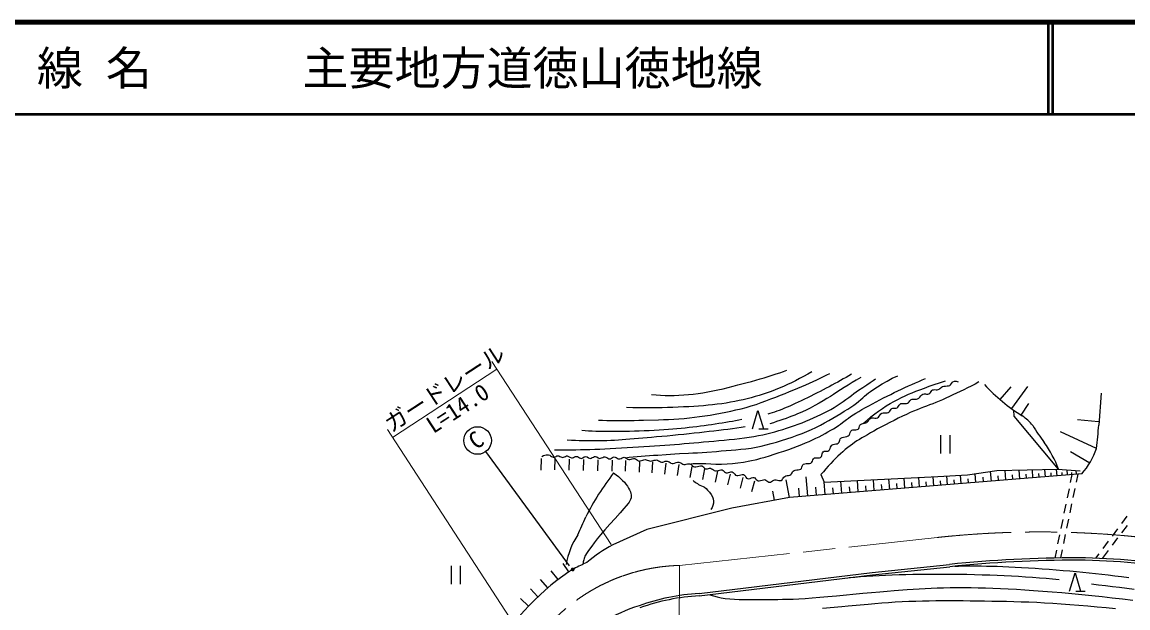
# Model space of a CAD drawing. Units: millimetres, scale not verified. Extents: x 40000 to 680000, y 20000 to 380000.
# Drawn here: x 186267 to 306426, y 316345 to 380000 of the extents above; entities that cross this region are included whole.
import ezdxf
from ezdxf.enums import TextEntityAlignment as Align

# ---------------------------------------------------------------- set-up
doc = ezdxf.new("R2010")
doc.units = ezdxf.units.MM
doc.header["$LTSCALE"] = 1000
doc.linetypes.add('CHAIN', pattern=[18.5, 12, -1.5, 3.5, -1.5])
for name, color, linetype, lineweight in [('M-BGD', 7, 'Continuous', 25), ('M-BMK', 2, 'CHAIN', 13), ('M-STR-HTXT', 7, 'Continuous', 13), ('M-STR-STRC', 7, 'Continuous', 25), ('M-TTL', 2, 'Continuous', 140), ('M-TTL-LINE', 7, 'Continuous', 50)]:
    doc.layers.add(name, color=color, linetype=linetype, lineweight=lineweight)
doc.layers.add('M-TTL-TXT', color=7, linetype='Continuous')
doc.styles.add('ＭＳ ゴシック', font='')
doc.styles.get('ＭＳ ゴシック').set_extended_font_data('MS Gothic')

msp = doc.modelspace()

# ---------------------------------------------------------------- hatches: boundary and pattern name
at = {"layer": 'M-BMK'}
msp.add_hatch(color=256, dxfattribs=at).paths.add_polyline_path([(246247, 320521, 1), (245947, 320521, 0.41421), (246097, 320371, 0.41421)])

# ---------------------------------------------------------------- linework, layer by layer
at = {"layer": 'M-BGD'}
for p, q in [((293693, 340374), (292511, 339003)), ((295518, 340398), (293764, 338006)), ((303508, 339689), (303265, 336215)), ((295615, 338552), (294806, 337290)), ((303237, 336565), (300957, 336763)), ((266320, 335795), (267320, 335795)), ((302998, 333664), (299101, 335485)), ((286081, 335109), (286081, 333109)), ((287081, 335109), (287081, 333109)), ((300194, 333350), (302296, 332122)), ((242686, 331307), (242720, 332587)), ((244154, 332550), (244123, 331351)), ((245711, 332510), (245679, 331310)), ((247267, 332469), (247236, 331270)), ((248824, 332429), (248793, 331229)), ((250381, 332388), (250349, 331189)), ((251852, 331194), (251882, 332349)), ((253361, 332297), (253302, 331098)), ((254783, 332208), (254692, 331011)), ((256203, 332080), (256079, 330886)), ((257618, 331914), (257461, 330724)), ((259028, 331709), (258839, 330524)), ((260432, 331466), (260211, 330286)), ((261829, 331185), (261576, 330012)), ((263218, 330867), (262934, 329701)), ((264597, 330510), (264282, 329353)), ((301437, 330913), (269640, 328345)), ((271633, 328506), (271466, 330584)), ((273064, 330823), (273420, 330005)), ((282190, 329358), (282102, 330444)), ((283783, 329487), (283699, 330525)), ((285332, 329612), (285252, 330603)), ((286839, 329734), (286762, 330680)), ((288321, 329854), (288248, 330755)), ((289905, 329982), (289830, 330916)), ((290746, 330050), (290706, 330546)), ((291588, 330118), (291503, 331167)), ((292384, 330182), (292342, 330704)), ((293180, 330246), (293096, 331286)), ((293934, 330307), (293893, 330804)), ((294687, 330368), (294611, 331317)), ((295401, 330426), (295364, 330879)), ((296114, 330483), (296045, 331346)), ((296790, 330538), (296757, 330949)), ((297466, 330592), (297402, 331374)), ((298103, 330644), (298073, 331016)), ((298740, 330695), (298683, 331400)), ((299299, 330741), (299274, 331056)), ((299859, 330786), (299814, 331342)), ((300207, 329967), (300385, 330828)), ((300352, 330826), (300333, 331067)), ((300845, 330866), (300812, 331273)), ((300825, 329997), (301008, 330879)), ((265555, 328989), (265900, 330137)), ((269640, 328345), (269284, 330258)), ((270644, 329349), (270718, 328432)), ((272576, 328582), (272506, 329446)), ((273519, 328658), (273408, 330034)), ((274435, 328732), (274381, 329399)), ((275352, 328806), (275247, 330098)), ((276243, 328878), (276192, 329510)), ((277134, 328950), (277034, 330188)), ((278000, 329020), (277951, 329626)), ((278866, 329090), (278771, 330276)), ((279709, 329158), (279662, 329738)), ((280551, 329226), (280460, 330361)), ((281370, 329292), (281326, 329847)), ((282986, 329423), (282943, 329954)), ((284557, 329550), (284516, 330057)), ((286085, 329673), (286046, 330157)), ((287580, 329794), (287543, 330255)), ((289113, 329918), (289076, 330376)), ((299862, 328302), (300065, 329281)), ((300481, 328332), (300684, 329311)), ((269640, 328345), (263373, 327179)), ((268036, 328046), (267853, 329032)), ((263373, 327179), (254139, 324857)), ((299518, 326637), (299720, 327617)), ((300137, 326667), (300339, 327646)), ((299174, 324972), (299376, 325952)), ((299792, 325002), (299995, 325982)), ((306327, 326308), (305728, 325507)), ((254139, 324857), (250446, 323193)), ((305308, 324947), (304709, 324147)), ((306331, 325313), (305732, 324512)), ((298829, 323308), (299032, 324287)), ((299448, 323338), (299651, 324317)), ((304289, 323586), (303690, 322786)), ((305313, 323952), (304713, 323151)), ((298509, 321761), (298687, 322622)), ((299124, 321770), (299306, 322652)), ((303271, 322225), (302903, 321734)), ((304294, 322591), (303630, 321704)), ((232873, 320928), (232873, 318928)), ((233873, 320928), (233873, 318928)), ((245012, 321168), (245644, 320257)), ((278639, 320190), (287056, 321065)), ((244507, 319424), (243774, 320374)), ((259822, 317894), (278639, 320190)), ((259843, 317644), (278667, 319942)), ((278667, 319942), (287082, 320816)), ((242325, 317554), (241498, 318424)), ((243392, 318517), (242611, 319428)), ((241308, 316538), (240438, 317365)), ((300785, 318155), (301785, 318155))]:
    msp.add_line(p, q, dxfattribs=at)
for points in [[(248888, 336743), (249346, 336733), (249812, 336724), (250286, 336716), (250767, 336712), (251256, 336709), (251751, 336710), (252253, 336713), (252761, 336719), (253275, 336729), (253795, 336743), (255408, 336791), (255962, 336810), (256521, 336834), (257083, 336863), (257647, 336899), (258212, 336942), (258774, 336995), (259333, 337059), (259893, 337132), (260456, 337211), (261022, 337298), (261589, 337393), (262156, 337495), (262721, 337605), (263283, 337723), (263840, 337850), (264391, 337986), (264935, 338130), (265476, 338288), (266019, 338462), (266561, 338648), (267100, 338843), (267632, 339045), (268157, 339250), (268670, 339456), (269170, 339659), (269654, 339857), (270119, 340047), (270568, 340231), (271006, 340416), (271431, 340600), (271844, 340783), (272244, 340964), (272631, 341142), (273003, 341318), (273360, 341490), (273703, 341657), (274030, 341820)], [(251824, 332668), (252245, 332709), (252672, 332749), (253103, 332786), (253539, 332823), (253981, 332858), (254427, 332892), (254879, 332925), (255335, 332958), (256262, 333023), (256733, 333053), (257209, 333080), (257691, 333105), (258669, 333153), (259165, 333178), (259665, 333206), (260170, 333237), (260679, 333273), (261710, 333357), (262236, 333396), (262767, 333435), (263302, 333477), (263841, 333523), (264384, 333577), (264928, 333641), (265472, 333718), (266017, 333811), (266560, 333922), (267109, 334051), (267668, 334197), (268234, 334357), (268802, 334530), (269369, 334714), (269930, 334907), (270482, 335107), (271021, 335313), (271542, 335523), (272042, 335735), (272527, 335956), (273006, 336192), (273475, 336439), (273933, 336693), (274378, 336950), (274807, 337209), (275218, 337463), (275610, 337711), (275980, 337949), (276325, 338173), (276639, 338384), (276918, 338588), (277169, 338786), (277398, 338978), (277613, 339164), (277821, 339347), (278027, 339525), (278239, 339700), (278463, 339872), (278706, 340043), (279216, 340376), (279732, 340694), (280265, 340999), (280827, 341292), (281427, 341573)], [(272087, 341990), (271639, 341735), (271194, 341491), (270750, 341256), (270308, 341031), (269867, 340815), (269427, 340609), (268987, 340412), (268547, 340225), (268107, 340046), (267665, 339877), (267226, 339717), (266792, 339569), (266361, 339430), (265930, 339302), (265497, 339181), (265062, 339069), (264621, 338965), (264172, 338866), (263714, 338774), (263244, 338686), (262767, 338606), (262285, 338534), (261798, 338470), (261305, 338412), (260805, 338362), (260295, 338316), (259775, 338276), (259244, 338240), (258701, 338207), (258143, 338176), (257573, 338150), (256993, 338128), (256402, 338110), (255801, 338097), (255188, 338088), (254564, 338084), (253928, 338083), (253280, 338086), (252621, 338093), (251949, 338104)], [(254670, 339537), (255150, 339490), (255638, 339458), (256132, 339440), (256632, 339434), (257138, 339441), (257647, 339460), (258161, 339489), (258676, 339530), (259194, 339581), (259713, 339641), (260240, 339716), (260779, 339808), (261326, 339915), (261877, 340033), (262429, 340161), (262977, 340295), (263518, 340432), (264047, 340570), (265054, 340834), (265532, 340962), (266003, 341092), (266464, 341224), (266915, 341358), (267355, 341492), (267783, 341628), (268200, 341762), (268603, 341897), (268992, 342029), (269366, 342160)], [(258890, 331980), (259002, 332005), (259185, 332019), (259437, 332027), (259750, 332030), (260122, 332032), (260567, 332022), (261091, 332000), (261666, 331979), (262269, 331974), (262875, 331999), (263464, 332045), (264053, 332102), (264670, 332185), (265344, 332308), (266103, 332485), (266530, 332600), (266995, 332734), (267489, 332883), (268003, 333044), (268527, 333215), (269052, 333391), (269569, 333571), (270069, 333751), (270542, 333928), (270979, 334098), (271387, 334265), (271778, 334435), (272153, 334606), (272514, 334778), (272861, 334950), (273195, 335124), (273519, 335297), (273833, 335470), (274138, 335642), (274435, 335813), (274713, 335982), (274963, 336148), (275194, 336312), (275411, 336476), (275837, 336807), (276060, 336975), (276300, 337148), (276563, 337326), (276856, 337509), (277181, 337701), (277530, 337901), (277898, 338107), (278281, 338317), (278675, 338529), (279077, 338741), (279480, 338952), (279882, 339158), (280278, 339359), (280664, 339551), (281045, 339738), (281427, 339923), (281810, 340105), (282193, 340283), (282575, 340459), (282956, 340630), (283334, 340797), (283709, 340959), (284079, 341116), (284444, 341268)], [(276375, 341737), (276089, 341568), (275797, 341398), (275500, 341228), (275198, 341056), (274891, 340885), (274581, 340714), (274268, 340543), (273952, 340373), (273634, 340204), (273315, 340037), (272989, 339868), (272654, 339697), (272313, 339524), (271968, 339351), (271622, 339180), (271278, 339012), (270939, 338849), (270608, 338693), (270287, 338545), (269979, 338407), (269681, 338276), (269388, 338151), (269101, 338032), (268821, 337919), (268548, 337812), (268282, 337711), (268025, 337617), (267776, 337531), (267536, 337452), (267306, 337381)], [(277396, 341397), (276917, 341109), (276462, 340830), (276026, 340559), (275605, 340295), (275193, 340037), (274807, 339788), (274448, 339551), (274095, 339317), (273724, 339082), (273315, 338839), (272868, 338584), (272399, 338322), (271905, 338058), (271380, 337796), (270821, 337543), (270528, 337419), (270227, 337297), (269919, 337175), (269603, 337054), (269278, 336935), (268946, 336817), (268605, 336700), (268256, 336585), (267899, 336472), (267533, 336361)], [(242735, 332807), (242906, 332890), (243065, 332945), (243213, 332976), (243351, 332988), (243479, 332985), (243595, 332952), (243698, 332886), (243792, 332810), (243885, 332744), (243981, 332709), (244082, 332719), (244182, 332759), (244282, 332810), (244382, 332854), (244484, 332871), (244586, 332852), (244690, 332808), (244795, 332755), (244899, 332712), (245002, 332693), (245104, 332713), (245206, 332758), (245307, 332812), (245407, 332856), (245504, 332871), (245654, 332811), (245799, 332706), (245957, 332645), (246064, 332658), (246178, 332699), (246295, 332750), (246412, 332792), (246524, 332807), (246632, 332782), (246738, 332729), (246842, 332668), (246944, 332617), (247042, 332596), (247196, 332651), (247343, 332752), (247496, 332807), (247657, 332752), (247824, 332651), (247998, 332596), (248109, 332618), (248225, 332670), (248343, 332733), (248457, 332785), (248564, 332807), (248720, 332754), (248863, 332654), (249018, 332596), (249125, 332611), (249239, 332653), (249356, 332703), (249473, 332745), (249585, 332758), (249692, 332730), (249796, 332674), (249899, 332608), (250001, 332554), (250103, 332531), (250204, 332555), (250304, 332611), (250404, 332678), (250504, 332734), (250605, 332758), (250707, 332735), (250809, 332681), (250912, 332615), (251016, 332558), (251123, 332531), (251234, 332547), (251350, 332593), (251466, 332648), (251580, 332693), (251690, 332709), (251792, 332685), (251889, 332632), (251985, 332570), (252084, 332514), (252192, 332483), (252312, 332487), (252442, 332516), (252574, 332552), (252704, 332579), (252824, 332580), (252930, 332542), (253028, 332476), (253122, 332401), (253219, 332338), (253326, 332305), (253444, 332314), (253570, 332353), (253700, 332404), (253830, 332448), (253957, 332467), (254081, 332450), (254204, 332412), (254326, 332365), (254449, 332325), (254573, 332305), (254699, 332315), (254828, 332346), (254957, 332384), (255083, 332413), (255204, 332418), (255318, 332389), (255427, 332335), (255534, 332274), (255642, 332220), (255755, 332191), (255875, 332198), (256001, 332231), (256128, 332271), (256252, 332301), (256370, 332305), (256477, 332267), (256574, 332201), (256671, 332127), (256773, 332063), (256888, 332029), (257023, 332041), (257172, 332084), (257327, 332137), (257478, 332180), (257617, 332191), (257740, 332158), (257852, 332095), (257960, 332020), (258069, 331954), (258184, 331916), (258308, 331919), (258437, 331949), (258568, 331988), (258695, 332016), (258816, 332013), (258922, 331966), (259019, 331887), (259113, 331797), (259215, 331719), (259334, 331673), (259479, 331674), (259644, 331707), (259814, 331751), (259975, 331784), (260111, 331786), (260213, 331744), (260292, 331670), (260360, 331586), (260431, 331510), (260516, 331462), (260620, 331454), (260733, 331471), (260852, 331497), (260970, 331516), (261083, 331511), (261186, 331471), (261283, 331406), (261381, 331335), (261485, 331272), (261601, 331236), (261738, 331238), (261890, 331268), (262048, 331306), (262198, 331334), (262330, 331333), (262435, 331288), (262522, 331213), (262602, 331127), (262685, 331053), (262783, 331009), (262900, 331012), (263029, 331048), (263163, 331093), (263294, 331126), (263415, 331122), (263520, 331066), (263614, 330972), (263706, 330866), (263804, 330773), (263917, 330718), (264052, 330719), (264205, 330759), (264363, 330812), (264514, 330850), (264645, 330847), (264750, 330785), (264836, 330680), (264914, 330562), (264998, 330457), (265099, 330394), (265224, 330387), (265366, 330420), (265512, 330467), (265654, 330504), (265779, 330507), (265880, 330461), (265963, 330382), (266041, 330292), (266127, 330213), (266233, 330167), (266367, 330167), (266521, 330199), (266683, 330242), (266839, 330276), (266977, 330280), (267092, 330239), (267192, 330166), (267284, 330085), (267378, 330018), (267479, 329989), (267590, 330011), (267704, 330070), (267821, 330144), (267942, 330213), (268067, 330255), (268202, 330257), (268348, 330234), (268494, 330205), (268631, 330189), (268750, 330204), (268841, 330264), (268911, 330354), (268973, 330457), (269042, 330557), (269132, 330636), (269251, 330686), (269392, 330719), (269538, 330746), (269678, 330779), (269795, 330831), (269880, 330910), (269942, 331009), (269997, 331114), (270061, 331210), (270152, 331284), (270280, 331324), (270437, 331339), (270602, 331347), (270757, 331366), (270880, 331414), (270959, 331504), (271004, 331625), (271040, 331756), (271088, 331876), (271172, 331965), (271305, 332008), (271472, 332020), (271653, 332022), (271824, 332034), (271965, 332078), (272065, 332169), (272137, 332293), (272199, 332427), (272267, 332548), (272358, 332634), (272482, 332667), (272630, 332663), (272783, 332647), (272926, 332645), (273041, 332684), (273117, 332781), (273163, 332917), (273200, 333068), (273244, 333208), (273315, 333310), (273422, 333360), (273554, 333375), (273695, 333377), (273830, 333391), (273941, 333438), (274019, 333533), (274074, 333661), (274122, 333801), (274179, 333932), (274263, 334034), (274385, 334096), (274536, 334131), (274694, 334156), (274843, 334190), (274961, 334248), (275035, 334342), (275077, 334459), (275109, 334585), (275155, 334704), (275237, 334799), (275369, 334858), (275536, 334894), (275717, 334922), (275889, 334960), (276030, 335025), (276129, 335131), (276200, 335267), (276261, 335412), (276328, 335543), (276419, 335641), (276545, 335689), (276696, 335702), (276853, 335703), (276998, 335713), (277115, 335754), (277189, 335838), (277233, 335951), (277266, 336075), (277310, 336192), (277383, 336285), (277498, 336344), (277641, 336381), (277795, 336410), (277943, 336445), (278071, 336499), (278167, 336583), (278244, 336689), (278315, 336800), (278393, 336899), (278492, 336969), (278619, 336995), (278766, 336990), (278920, 336974), (279070, 336970), (279204, 337001), (279315, 337081), (279412, 337196), (279503, 337322), (279598, 337438), (279706, 337519), (279835, 337552), (279979, 337553), (280126, 337542), (280265, 337540), (280386, 337568), (280482, 337639), (280560, 337739), (280631, 337848), (280704, 337949), (280791, 338021), (280897, 338053), (281014, 338056), (281135, 338051), (281252, 338054), (281358, 338086), (281444, 338158), (281516, 338259), (281585, 338369), (281664, 338468), (281763, 338539), (281893, 338569), (282047, 338571), (282209, 338562), (282362, 338562), (282492, 338588), (282586, 338652), (282657, 338741), (282719, 338838), (282788, 338928), (282880, 338993), (283002, 339020), (283143, 339022), (283292, 339016), (283440, 339021), (283577, 339058), (283698, 339140), (283810, 339255), (283920, 339381), (284031, 339495), (284149, 339574), (284279, 339603), (284417, 339599), (284556, 339581), (284688, 339573), (284804, 339596), (284897, 339662), (284973, 339757), (285042, 339863), (285116, 339959), (285207, 340027), (285320, 340058), (285448, 340062), (285581, 340056), (285711, 340056), (285828, 340078), (285924, 340129), (286005, 340198), (286083, 340274), (286171, 340346), (286281, 340402), (286425, 340433), (286596, 340448), (286774, 340459), (286939, 340477), (287075, 340515), (287168, 340584), (287232, 340675), (287284, 340773), (287339, 340860), (287415, 340920), (287573, 340970), (287757, 340975), (287981, 340920)], [(244118, 333511), (244551, 333509), (245001, 333509), (245466, 333513), (245944, 333519), (246435, 333528), (246938, 333539), (247452, 333553), (247976, 333569), (248508, 333588), (249049, 333608), (249605, 333632), (250184, 333659), (250779, 333690), (251386, 333723), (252000, 333758), (252616, 333794), (253229, 333832), (253834, 333871), (254426, 333910), (255000, 333949), (255558, 333987), (256103, 334026), (256640, 334066), (257169, 334106), (257694, 334148), (258217, 334191), (258739, 334235), (259263, 334281), (259792, 334328), (260327, 334378), (260872, 334428), (261427, 334477), (261988, 334525), (262552, 334574), (263114, 334626), (263672, 334682), (264222, 334743), (264760, 334810), (265282, 334885), (265786, 334969), (266270, 335061), (266740, 335159), (267196, 335264), (267641, 335374), (268077, 335491), (268505, 335613), (268928, 335741), (269347, 335875), (269765, 336014), (270182, 336159), (270601, 336311), (271019, 336469), (271435, 336635), (271848, 336807), (272255, 336983), (272655, 337165), (273046, 337349), (273428, 337537), (273798, 337727), (274154, 337918), (274499, 338116), (274837, 338326), (275165, 338543), (275484, 338764), (275794, 338987), (276092, 339206), (276379, 339420), (276654, 339624), (276917, 339816), (277166, 339991), (277628, 340310), (278043, 340599), (278411, 340854), (278730, 341068), (279000, 341236)], [(290246, 340896), (289819, 340669), (289400, 340452), (288990, 340244), (288587, 340044), (288190, 339851), (287799, 339665), (287413, 339484), (287032, 339309), (286654, 339137), (286279, 338969), (285912, 338810), (285559, 338667), (285216, 338533), (284878, 338406), (284543, 338282), (284205, 338156), (283863, 338025), (283511, 337884), (283146, 337731), (282764, 337560), (282359, 337370), (281929, 337164), (281481, 336945), (281023, 336717), (280562, 336484), (280105, 336249), (279659, 336015), (279230, 335786), (278827, 335566), (278457, 335357), (278119, 335164), (277808, 334984), (277518, 334813), (277245, 334647), (276985, 334483), (276733, 334316), (276486, 334142), (276237, 333958), (275983, 333760), (275720, 333544), (275452, 333314), (275187, 333076), (274924, 332831), (274662, 332577), (274400, 332313), (274138, 332039), (273874, 331753), (273608, 331456), (273338, 331146), (273064, 330823)], [(277661, 336385), (278081, 336754), (278501, 337101), (278921, 337429), (279339, 337737), (279757, 338027), (280174, 338296), (280591, 338542), (281007, 338771), (281420, 338987), (281830, 339193), (282222, 339384), (282597, 339556), (282976, 339720), (283380, 339884), (283827, 340057), (284316, 340239), (284832, 340423), (285381, 340611), (285966, 340805), (286591, 341007)], [(265620, 335795), (266220, 337795), (266820, 335795)], [(298894, 331405), (294086, 337181), (294031, 337834)], [(247082, 335650), (247440, 335623), (247815, 335599), (248205, 335579), (248610, 335563), (249028, 335550), (249458, 335540), (249899, 335534), (250350, 335532), (250810, 335533), (251277, 335537), (251761, 335545), (252269, 335556), (252795, 335572), (253333, 335591), (253877, 335614), (254422, 335639), (254962, 335667), (255490, 335697), (256002, 335729), (256491, 335763), (256962, 335800), (257421, 335839), (257870, 335882), (258309, 335927), (258740, 335974), (259164, 336023), (259581, 336074), (259991, 336126), (260397, 336179), (260799, 336233), (261196, 336288), (261586, 336345), (261970, 336403), (262347, 336463), (262719, 336524), (263084, 336586), (263444, 336650), (263798, 336715), (264147, 336781), (264491, 336848)], [(264848, 336006), (264399, 335941), (263935, 335876), (263459, 335811), (262970, 335746), (262471, 335682), (261963, 335619), (261446, 335557), (260922, 335495), (260393, 335434), (259860, 335375), (259311, 335315), (258741, 335256), (258155, 335196), (257560, 335137), (256961, 335079), (256366, 335023), (255780, 334969), (255210, 334917), (254662, 334869), (252306, 334666), (251884, 334633), (251470, 334602), (251058, 334575), (250646, 334551), (250229, 334532), (249803, 334516), (249373, 334505), (248945, 334497), (248519, 334493), (248093, 334492), (247668, 334495), (247242, 334501), (246813, 334511), (246383, 334525), (245949, 334543), (245512, 334565)], [(250542, 331011), (250815, 330810), (251068, 330606), (251302, 330401), (251516, 330196), (251708, 329991), (251882, 329784), (252038, 329575), (252172, 329366), (252282, 329164), (252364, 328971), (252421, 328793), (252454, 328628), (252461, 328467), (252438, 328302), (252383, 328126), (252313, 327967), (252229, 327829), (252107, 327671), (251921, 327452), (251648, 327132), (251239, 326663), (250712, 326074), (250137, 325434), (249584, 324812), (249123, 324278), (248757, 323832), (248440, 323427), (248166, 323063), (247934, 322742), (247738, 322464), (247590, 322244), (247492, 322081), (247428, 321953), (247381, 321838), (247334, 321713), (247290, 321581), (247260, 321457), (247240, 321337), (247227, 321217), (247217, 321090)], [(273420, 330005), (285782, 330623), (289013, 330793), (292171, 331267), (298778, 331413), (301256, 331243)], [(259175, 330198), (259277, 330105), (259389, 330018), (259511, 329935), (259642, 329852), (259780, 329766), (259928, 329687), (260089, 329619), (260256, 329544), (260423, 329447), (260586, 329312), (260760, 329130), (260949, 328911), (261129, 328669), (261275, 328421), (261363, 328182), (261396, 327951), (261390, 327716), (261340, 327481), (261241, 327249), (261090, 327024)], [(287616, 320871), (288029, 320888), (288470, 320901), (288938, 320909), (289430, 320913), (289947, 320912), (290486, 320906), (291047, 320896), (291628, 320881), (292227, 320862), (292844, 320838), (293489, 320810), (294170, 320776), (294880, 320738), (295612, 320695), (296361, 320647), (297119, 320596), (297881, 320541), (298640, 320482), (299389, 320420), (300123, 320355), (300836, 320290), (301533, 320223), (302220, 320155), (302904, 320084), (303592, 320008), (304290, 319927), (305005, 319838), (305743, 319741), (306512, 319634)], [(276143, 319634), (276752, 319690), (277383, 319741), (278035, 319788), (278706, 319831), (279394, 319869), (280100, 319904), (280821, 319933), (281555, 319959), (282302, 319980), (283061, 319997), (283841, 320009), (284652, 320017), (285487, 320021), (286337, 320020), (287198, 320015), (288062, 320006), (288922, 319992), (289772, 319974), (290604, 319953), (291413, 319926), (292205, 319896), (292992, 319862), (293773, 319823), (294546, 319780), (295310, 319733), (296063, 319682), (296805, 319627), (297534, 319567), (298248, 319503), (298946, 319435)], [(300085, 318155), (300685, 320155), (301285, 318155)], [(261011, 317768), (261392, 317644), (261792, 317538), (262216, 317450), (262673, 317378), (263167, 317320), (263678, 317282), (264201, 317263), (264769, 317259), (265413, 317262), (266167, 317268), (266581, 317270), (267908, 317268), (268394, 317270), (268910, 317277), (269460, 317290), (270048, 317310), (270681, 317338), (271361, 317378), (272111, 317431), (272939, 317498), (273828, 317577), (274759, 317663), (277638, 317937), (278568, 318023), (279454, 318100), (280278, 318165), (281041, 318223), (282444, 318330), (283104, 318379), (283750, 318423), (284393, 318462), (285041, 318494), (285705, 318521), (286395, 318540), (287121, 318551), (287870, 318556), (288622, 318554), (289382, 318547), (290153, 318534), (290940, 318514), (291745, 318487), (292573, 318453), (293427, 318412), (294310, 318363), (295228, 318306), (296183, 318240), (297176, 318167), (298200, 318087), (299252, 317999), (300324, 317904), (301413, 317802), (302513, 317693), (303618, 317576), (304724, 317453), (305826, 317323), (306953, 317180)], [(302479, 318944), (303230, 318864), (303989, 318778), (304756, 318686), (305529, 318589), (306310, 318485), (307098, 318377)], [(273249, 316330), (275332, 316504), (276041, 316566), (278208, 316759), (278941, 316822), (279677, 316882), (280415, 316937), (281154, 316987), (281894, 317030), (282632, 317065), (283367, 317092), (284099, 317113), (284830, 317127), (285561, 317136), (286296, 317140), (287035, 317140), (287780, 317137), (288533, 317131), (289296, 317122), (290853, 317102), (291638, 317090), (292427, 317077), (293223, 317062), (294028, 317042), (294844, 317018), (295673, 316988), (296517, 316952), (297379, 316908), (298260, 316855), (299171, 316793), (300118, 316723), (301090, 316645), (302080, 316560), (303079, 316470), (304078, 316375), (305068, 316277)]]:
    msp.add_lwpolyline(points, dxfattribs=at)
for centre, radius, start, end in [((305818, 354443), 20383, 222.75135, 237.77129), ((292547, 333465), 4440, 37.25933, 57.27658), ((329681, 357708), 39920, 212.68178, 215.8605), ((262470, 339199), 40904, 352.22297, 355.81583), ((287620, 327232), 12022, 20.30893, 36.14514), ((295079, 336339), 8359, 319.52645, 341.33856), ((273109, 313445), 28598, 142.10139, 153.45316), ((158201, 365511), 97582, 335.01517, 336.25993), ((253603, 319679), 8344, 146.41207, 170.35838), ((258287, 308709), 16470, 118.43016, 130.23234), ((254201, 305969), 16656, 113.16239, 118.59921), ((300854, 188605), 133176, 89.92184, 95.94696), ((300854, 188605), 132926, 89.92249, 95.94697), ((299978, 242711), 78827, 80.32339, 89.2327), ((299978, 242711), 79077, 80.32606, 89.23379), ((261705, 297142), 28147, 124.73449, 151.07607), ((254201, 305969), 16656, 119.63117, 120.82073), ((260907, 295791), 22129, 92.8107, 110.0289), ((260907, 295791), 21879, 92.78706, 110.041), ((260145, 295487), 22169, 107.91036, 130.16725)]:
    msp.add_arc(centre, radius, start, end, dxfattribs=at)
at = {"layer": 'M-BMK'}
msp.add_line((257720, 320960), (285689, 323994), dxfattribs=at)
msp.add_lwpolyline([(246247, 320521, 1), (245947, 320521, 0.41421), (246097, 320371, 0.41421)], format="xyb", close=True, dxfattribs=at)
for centre, radius, start, end in [((296870, 220866), 103732, 81.5027, 96.1874), ((258221, 300966), 20000, 91.43535, 149.11951)]:
    msp.add_arc(centre, radius, start, end, dxfattribs=at)
at = {"layer": 'M-STR-HTXT'}
for p, q in [((250262, 323238), (237322, 343111)), ((226505, 334874), (237867, 342273)), ((239681, 314639), (225959, 335712)), ((257540, 301089), (257720, 320960))]:
    msp.add_line(p, q, dxfattribs=at)
at = {"layer": 'M-STR-STRC'}
msp.add_line((245740, 320916), (236647, 333327), dxfattribs=at)
msp.add_circle((235761, 334537), 1500, dxfattribs=at)
at = {"layer": 'M-TTL'}
msp.add_line((680000, 380000), (40000, 380000), dxfattribs=at)
at = {"layer": 'M-TTL-LINE'}
for p, q in [((297750, 380000), (297750, 370000)), ((298250, 380000), (298250, 370000)), ((40000, 370000), (680000, 370000))]:
    msp.add_line(p, q, dxfattribs=at)

# ---------------------------------------------------------------- texts
at = {"layer": 'M-STR-HTXT', "style": 'ＭＳ ゴシック'}
for s, p in [('ガードレール', (232970, 338988)), ('L=14.0', (234388, 336810))]:
    msp.add_text(s, height=1833, rotation=33.07, dxfattribs=at).set_placement(p, align=Align.BOTTOM_CENTER)
at = {"layer": 'M-STR-STRC', "style": 'ＭＳ ゴシック'}
msp.add_text('C', height=1833, rotation=36.167, dxfattribs=at).set_placement((236453, 333405), align=Align.BOTTOM_CENTER)
at = {"layer": 'M-TTL-TXT', "style": 'ＭＳ ゴシック'}
for s, p in [('路 線 名', (180380, 375000)), ('主要地方道徳山徳地線', (216734, 375000))]:
    msp.add_text(s, height=3666, dxfattribs=at).set_placement(p, align=Align.MIDDLE_LEFT)

doc.saveas('drawing.dxf')
